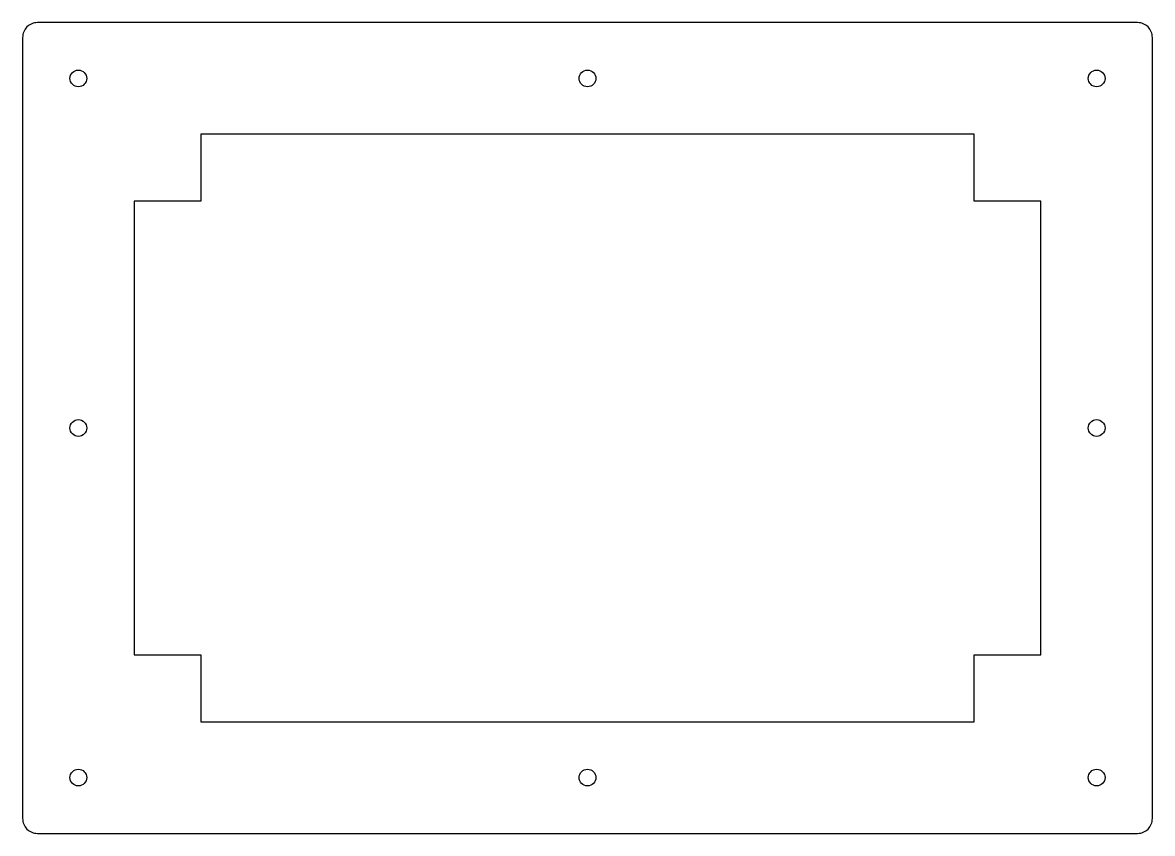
# Model space of a CAD drawing. Header units: millimetres. Extents: x 0 to 304, y 0 to 218.
import ezdxf

# ---------------------------------------------------------------- set-up
doc = ezdxf.new("R2010")
doc.units = ezdxf.units.MM
doc.layers.add('CUT', color=7, linetype='CONTINUOUS')

msp = doc.modelspace()

# ---------------------------------------------------------------- linework, layer by layer
at = {"layer": 'CUT'}
msp.add_lwpolyline([(4, 0), (300, 0, 0.414214), (304, 4), (304, 214, 0.414214), (300, 218), (4, 218, 0.414214), (0, 214), (0, 4, 0.414214)], format="xyb", close=True, dxfattribs=at)
msp.add_lwpolyline([(48, 30), (256, 30), (256, 48), (274, 48), (274, 170), (256, 170), (256, 188), (48, 188), (48, 170), (30, 170), (30, 48), (48, 48)], close=True, dxfattribs=at)
for centre in [(15, 203), (152, 203), (289, 203), (15, 109), (289, 109), (15, 15), (152, 15), (289, 15)]:
    msp.add_circle(centre, 2.25, dxfattribs=at)

doc.saveas('drawing.dxf')
